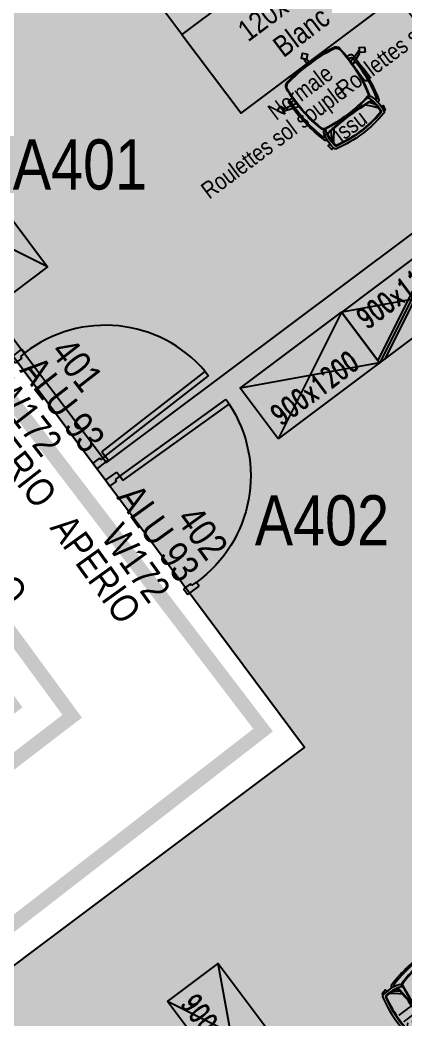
# Model space of a CAD drawing. Extents: x -27 to 25.3, y -8.5 to 57.5.
# Drawn here: x 5.1 to 7.84, y 0.22 to 7.32 of the extents above; entities that cross this region are included whole.
import ezdxf
from ezdxf.enums import TextEntityAlignment as Align

# ---------------------------------------------------------------- set-up
doc = ezdxf.new("R2010")
doc.units = 0
doc.header["$LTSCALE"] = 0.002
doc.linetypes.add('CACHE', pattern=[0.375, 0.25, -0.125])
doc.linetypes.add('HIDDEN', pattern=[9.525, 6.35, -3.175])
for name, color, linetype in [('A-Etiq_Mob', 7, 'Continuous'), ('A-Etiquettes', 7, 'Continuous'), ('A-mobilier', 252, 'Continuous'), ('A-MobilierAQ', 7, 'Continuous'), ('A-num pièce', 1, 'Continuous')]:
    doc.layers.add(name, color=color, linetype=linetype)
for name, color, linetype, true_color in [('A-MOQUETTE', 7, 'Continuous', 0xd6e1ff), ('A-projet', 7, 'Continuous', 0x5b6280), ('A-signalétique', 7, 'Continuous', 0x666666), ('A-vitré', 7, 'Continuous', 0x61becc), ('couleur siege', 1, 'Continuous', 0xff0000), ('Exit- 04-ZON-PLATEAU DE BUREAU', 7, 'Continuous', 0xffc20a)]:
    doc.layers.add(name, color=color, linetype=linetype, true_color=true_color)
doc.layers.add('A-portes', color=7, linetype='Continuous', lineweight=25)
doc.styles.add('ROMAND', font='romand__.ttf', dxfattribs={"width": 0.7})
doc.styles.get("Standard").update_dxf_attribs({"font": 'ARIALN.TTF'})

# ---------------------------------------------------------------- blocks, each defined once
blk = doc.blocks.new('chaise')
at = {"layer": 'A-mobilier', "ltscale": 0.1, "true_color": 0xc7c8ca}
h = blk.add_hatch(color=9, dxfattribs=at)
h.dxf.hatch_style = 1
h.paths.add_polyline_path([(0.2715, 0.4556, 0.30076), (0.2358, 0.4895, 0.043342), (0.0082, 0.5092, 0.043342), (-0.2194, 0.4895, 0.300759), (-0.2552, 0.4556, 0.09791), (-0.2229, 0.027, 0.292085), (-0.2069, 0.0126, 0.040929), (0.0082, -0.005, 0.040929), (0.2232, 0.0126, 0.292085), (0.2392, 0.027, 0.09791)])
h.paths.add_polyline_path([(0.159, -0.0239, 0.015765), (0.0082, -0.0177, 0.016739), (-0.152, -0.0246), (-0.1896, -0.0691), (-0.2181, -0.1033, 0.040824), (-0.2135, -0.1418, 0.054873), (0.0082, -0.1666, 0.054873), (0.2298, -0.1418, 0.02252), (0.2331, -0.1206), (0.2189, -0.1014)])
h.paths.add_polyline_path([(0.1912, -0.0264, 0.003373), (0.159, -0.0239), (0.2189, -0.1014), (0.2331, -0.1206, 0.02535), (0.2346, -0.0966)])
h.paths.add_polyline_path([(0.2255, -0.0296, 0.0036), (0.1912, -0.0264), (0.2346, -0.0966, 0.0714)])
h.paths.add_polyline_path([(-0.152, -0.0246, 0.003505), (-0.1854, -0.0274), (-0.196, -0.0428), (-0.2174, -0.0745, 0.030269), (-0.2181, -0.1033), (-0.1896, -0.0691)])
h.paths.add_polyline_path([(-0.1854, -0.0274, 0.002494), (-0.2092, -0.0296, 0.048116), (-0.2174, -0.0745), (-0.196, -0.0428)], flags=17)
at = {"layer": 'A-mobilier'}
for p, q in [((0.0216, 0.5582), (0.0229, 0.5092)), ((0.004, 0.5092), (0.0064, 0.5428)), ((-0.3737, 0.3493), (-0.3075, 0.3301)), ((-0.3078, 0.3082), (-0.3629, 0.3302)), ((-0.2919, 0.3255), (-0.2834, 0.3231)), ((-0.2624, 0.3653), (-0.2871, 0.3653)), ((-0.2629, 0.3453), (-0.2718, 0.3453)), ((0.2787, 0.3653), (0.3035, 0.3653)), ((0.2793, 0.3453), (0.2882, 0.3453)), ((0.2794, 0.3097), (0.3086, 0.3167)), ((0.324, 0.3205), (0.3784, 0.3337)), ((0.3978, 0.3247), (0.3241, 0.2982)), ((0.3093, 0.2929), (0.2787, 0.2819)), ((-0.2416, -0.0656), (-0.2409, -0.0656)), ((-0.1896, -0.0691), (-0.2193, -0.1048)), ((-0.2174, -0.0745), (-0.196, -0.0428)), ((0.258, -0.0656), (0.2572, -0.0656)), ((0.2331, -0.1206), (0.2189, -0.1014))]:
    blk.add_line(p, q, dxfattribs=at)
at = {"layer": 'A-mobilier', "linetype": 'HIDDEN'}
for p, q in [((-0.2834, 0.3231), (-0.2632, 0.3171)), ((-0.2627, 0.2897), (-0.2927, 0.3021)), ((-0.196, -0.0428), (-0.1854, -0.0274)), ((-0.152, -0.0246), (-0.1896, -0.0691)), ((0.2189, -0.1014), (0.159, -0.0239)), ((0.1912, -0.0264), (0.2346, -0.0966))]:
    blk.add_line(p, q, dxfattribs=at)
at = {"layer": 'A-mobilier'}
for points in [[(-0.0236, 0.5701), (0.0064, 0.5428), (0.034, 0.572), (0.003, 0.5998)], [(-0.3982, 0.3102), (-0.3631, 0.331), (-0.3829, 0.3656), (-0.418, 0.3448)], [(0.3951, 0.3712), (0.3784, 0.3337), (0.4152, 0.3167), (0.4319, 0.3542)]]:
    blk.add_lwpolyline(points, close=True, dxfattribs=at)
for points in [[(-0.2428, -0.1092), (-0.2592, -0.1129), (-0.2503, -0.1525), (-0.2373, -0.1499)], [(0.2547, -0.145), (0.2745, -0.1474), (0.2795, -0.1069), (0.2594, -0.1049)]]:
    blk.add_lwpolyline(points, dxfattribs=at)
for centre, radius, start, end in [((-0.2117, 0.4455), 0.0447, 99.9272, 166.88346), ((-0.203, 0.4342), 0.0495, 115.9014, 169.32984), ((-0.0186, -0.6869), 1.1836, 88.70463, 100.02355), ((0.0082, -0.8109), 1.3202, 89.99999, 99.92701), ((0.0082, -0.8109), 1.3202, 80.07299, 90.00001), ((0.0349, -0.6869), 1.1836, 79.97645, 91.29537), ((0.2281, 0.4455), 0.0447, 13.11654, 80.0728), ((0.2193, 0.4342), 0.0495, 10.67016, 64.0986), ((0.8449, 0.323), 1.1081, 173.12775, 195.49585), ((0.8449, 0.323), 1.1031, 173.73867, 195.3268), ((-0.8286, 0.323), 1.1031, 344.6732, 6.26133), ((-0.8286, 0.323), 1.1081, 344.50415, 6.87225), ((1.0389, 0.3041), 1.3467, 178.21972, 195.28216), ((-0.2871, 0.3453), 0.02, 90, 178.21972), ((0.8419, 0.2723), 1.135, 177.27806, 195.5028), ((-0.2718, 0.3253), 0.02, 90, 177.27806), ((-0.8256, 0.2723), 1.135, 344.4972, 2.72194), ((-1.0226, 0.3041), 1.3467, 344.71784, 1.78028), ((0.2882, 0.3253), 0.02, 2.72194, 90), ((0.3035, 0.3453), 0.02, 1.78028, 90), ((-0.2071, -0.0076), 0.02, 80.75547, 159.0187), ((0.0196, -0.0945), 0.2428, 156.87025, 192.22581), ((-0.2036, 0.0323), 0.02, 195.49585, 260.6251), ((-0.1997, 0.0368), 0.02, 195.3268, 260.76651), ((0.0082, 1.3151), 1.3202, 260.6251, 270.00001), ((-0.1856, -0.0076), 0.02, 114.77846, 159.0187), ((0.0082, 1.3151), 1.3152, 260.76651, 270.00001), ((0.0082, 1.3151), 1.3152, 269.99999, 279.23349), ((0.0082, 1.3151), 1.3202, 269.99999, 279.3749), ((0.2019, -0.0076), 0.02, 20.9813, 65.22154), ((0.216, 0.0368), 0.02, 279.23349, 344.6732), ((-0.0032, -0.0945), 0.2428, 347.77419, 23.12975), ((0.2235, -0.0076), 0.02, 20.9813, 99.24453), ((0.22, 0.0323), 0.02, 279.3749, 344.50415), ((-0.2409, -0.0456), 0.02, 195.28216, 270), ((-0.2325, -0.0257), 0.02, 195.5028, 252.72935), ((0.0196, -0.0945), 0.2628, 159.0187, 193.9621), ((0.0196, -0.0945), 0.2378, 164.15559, 191.46034), ((0.0306, -2.412), 2.3994, 90.53628, 95.82876), ((0.0306, -2.412), 2.3944, 90.5374, 95.7482), ((-0.0143, -2.412), 2.3994, 84.17124, 89.46372), ((-0.0143, -2.412), 2.3944, 84.2518, 89.4626), ((-0.0032, -0.0945), 0.2378, 348.53966, 15.84441), ((-0.0032, -0.0945), 0.2628, 346.0379, 20.9813), ((0.2489, -0.0257), 0.02, 287.27065, 344.4972), ((0.2572, -0.0456), 0.02, 270, 344.71784), ((0.01, 0.8526), 1.0242, 257.15462, 269.89843), ((0.01, 0.8526), 1.0192, 257.33463, 269.89793), ((0.0064, 0.8526), 1.0192, 270.10207, 282.66537), ((0.0064, 0.8526), 1.0242, 270.10157, 282.84538), ((-0.2198, -0.1455), 0.02, 218.58905, 257.03355), ((0.01, 0.8526), 1.0442, 257.03355, 269.90038), ((0.0064, 0.8526), 1.0442, 270.09962, 282.96645), ((0.2362, -0.1455), 0.02, 282.96645, 321.41095)]:
    blk.add_arc(centre, radius, start, end, dxfattribs=at)
blk = doc.blocks.new('SiègeT1')
at = {"layer": 'couleur siege', "true_color": 0x8a6689}
for points in [[(-0.1936, 0.2235), (-0.0769, 0.2096), (0.0385, 0.2124), (0.1553, 0.2166), (0.1984, 0.2222), (0.2025, 0.2444), (0.2039, 0.282), (0.2012, 0.321), (0.1233, 0.3376), (0.0385, 0.3432), (-0.0227, 0.3446), (-0.0977, 0.3376), (-0.1492, 0.3307), (-0.1964, 0.3223), (-0.202, 0.3001), (-0.2006, 0.2653)], [(-0.2076, -0.2358), (-0.225, -0.2195), (-0.2335, -0.1968), (-0.2363, -0.14), (-0.2381, -0.076), (-0.2337, -0.0116), (-0.2278, 0.0448), (-0.218, 0.1023), (-0.2107, 0.1321), (-0.2013, 0.169), (-0.1966, 0.1769), (-0.184, 0.18), (-0.1205, 0.1883), (-0.0494, 0.1934), (0.0091, 0.1953), (0.0767, 0.1926), (0.1322, 0.1879), (0.1685, 0.1829), (0.1909, 0.1794), (0.1994, 0.1771), (0.2037, 0.1728), (0.2071, 0.1636), (0.2187, 0.1148), (0.2315, 0.0452), (0.2373, -0.0047), (0.2408, -0.0627), (0.2412, -0.1049), (0.2396, -0.159), (0.2364, -0.1973), (0.2345, -0.2097), (0.2289, -0.2196), (0.2221, -0.2289), (0.2135, -0.2344), (0.2067, -0.2363), (0.1752, -0.2419), (0.1139, -0.248), (0.0509, -0.2511), (-0.0505, -0.2518), (-0.1259, -0.2474), (-0.1911, -0.2375)]]:
    blk.add_hatch(color=8, dxfattribs=at).paths.add_polyline_path(points)
at = {"extrusion": (0, 0, -1), "xscale": 0.8999999999999986, "yscale": 0.8999999999999986, "zscale": -0.9, "rotation": 180}
blk.add_blockref('chaise', (0.0055, 0.195), dxfattribs=at)
at = {"layer": 'A-Etiq_Mob', "style": 'ROMAND', "width": 0.7}
for tag, p in [('FINITION', (-0.0791, 0.1775)), ('PIETEMENT', (-0.0914, -0.031)), ('ASSISE', (-0.0883, -0.2242)), ('COULEUR', (-0.1036, -0.4236))]:
    blk.add_attdef(tag, p, '', height=0.15, dxfattribs=at)
blk = doc.blocks.new('Poste127')
at = {"transparency": 33554582}
h = blk.add_hatch(color=256, dxfattribs=at)
h.dxf.hatch_style = 1
h.set_gradient(color1=(199, 200, 202), color2=(255, 246, 230), tint=1, name='CURVED')
h.paths.add_polyline_path([(0, 0.7), (0, 0), (1.2, 0), (1.2, 0.7)])
blk.add_lwpolyline([(0, 0.7), (0, 0), (1.2, 0), (1.2, 0.7)], close=True)
at = {"layer": 'A-Etiq_Mob'}
for tag, p in [('FINITION', (0.2839, 0.4213)), ('DIM', (0.2839, 0.1804))]:
    blk.add_attdef(tag, p, '', height=0.15, dxfattribs=at)
blk = doc.blocks.new('armoire90')
blk.add_lwpolyline([(0, 0.45), (0, 0), (0.9, 0), (0.9, 0.45)], close=True)
for points in [[(0.9, 0), (0, 0.45)], [(0.9, 0.45), (0, 0)]]:
    blk.add_lwpolyline(points)
at = {"layer": 'A-Etiq_Mob', "style": 'ROMAND', "width": 0.7}
for tag, p in [('DIMENSION', (0.0684, 0.2418)), ('FINITION', (0.0684, 0.0013)), ('PORTES', (0.0684, -0.2391))]:
    blk.add_attdef(tag, p, '', height=0.15, dxfattribs=at)
blk = doc.blocks.new('armoire90Réhausse')
at = {"true_color": 0xfdedc9}
h = blk.add_hatch(color=254, dxfattribs=at)
h.dxf.hatch_style = 1
h.paths.add_polyline_path([(0, 0.45), (0, 0), (0.9, 0), (0.9, 0.45)])
blk.add_lwpolyline([(0, 0.45), (0, 0), (0.9, 0), (0.9, 0.45)], close=True)
for points in [[(0.9, 0), (0, 0.45)], [(0.9, 0.45), (0, 0)], [(0.8553, 0.45), (0, 0.0224)], [(0.9, 0.4276), (0.0447, 0)]]:
    blk.add_lwpolyline(points)
at = {"layer": 'A-Etiq_Mob', "style": 'ROMAND', "width": 0.7}
for tag, p in [('DIMENSION', (0.0684, 0.2418)), ('FINITION', (0.0684, 0.0013)), ('PORTES', (0.0684, -0.2391))]:
    blk.add_attdef(tag, p, '', height=0.15, dxfattribs=at)
blk = doc.blocks.new('P_93100')
for p, q in [((0.425, 0.93), (0.465, 0.93)), ((0.425, 0), (0.425, 0.93)), ((0.465, 0), (0.465, 0.93)), ((-0.5, -0.1), (-0.5, 0)), ((-0.5, 0), (-0.465, 0)), ((-0.465, 0), (-0.465, -0.04)), ((0.425, 0), (0.465, 0)), ((0.465, 0), (0.465, -0.04)), ((0.5, 0), (0.465, 0)), ((0.5, -0.1), (0.5, 0)), ((-0.465, -0.04), (-0.45, -0.04)), ((-0.45, -0.04), (-0.45, -0.1)), ((0.465, -0.04), (0.45, -0.04)), ((0.45, -0.04), (0.45, -0.1)), ((-0.45, -0.1), (-0.5, -0.1)), ((0.45, -0.1), (0.5, -0.1))]:
    blk.add_line(p, q)
blk.add_arc((0.465, 0), 0.9309, 92.46282, 180)

msp = doc.modelspace()

# ---------------------------------------------------------------- hatches: boundary and pattern name
at = {"layer": 'Exit- 04-ZON-PLATEAU DE BUREAU', "transparency": 33554572}
h = msp.add_hatch(color=256, dxfattribs=at)
h.dxf.hatch_style = 1
edge = h.paths.add_edge_path()
edge.add_line((1.0686, 10.8079), (2.5048, 10.4218))
edge.add_line((2.5048, 10.4218), (3.8682, 11.4783))
edge.add_line((3.8682, 11.4783), (3.7879, 11.6116))
edge.add_line((3.7879, 11.6116), (5.1214, 12.6451))
edge.add_line((5.1214, 12.6451), (5.2305, 12.534))
edge.add_line((5.2305, 12.534), (6.2322, 13.3103))
edge.add_line((6.2322, 13.3103), (14.1447, 2.7478))
edge.add_line((14.1447, 2.7478), (13.3807, 2.174))
edge.add_line((13.3807, 2.174), (13.4794, 2.0317))
edge.add_line((13.4794, 2.0317), (12.5951, 1.3676))
edge.add_line((12.5951, 1.3676), (12.486, 1.5021))
edge.add_line((12.486, 1.5021), (11.2585, 0.5803))
edge.add_line((11.2585, 0.5803), (11.3573, 0.438))
edge.add_line((11.3573, 0.438), (10.473, -0.2261))
edge.add_line((10.473, -0.2261), (10.3639, -0.0916))
edge.add_line((10.3639, -0.0916), (9.22, -0.9506))
edge.add_line((9.22, -0.9506), (9.3188, -1.0929))
edge.add_line((9.3188, -1.0929), (8.4345, -1.757))
edge.add_line((8.4345, -1.757), (8.3254, -1.6225))
edge.add_line((8.3254, -1.6225), (7.2412, -2.4367))
edge.add_line((7.2412, -2.4367), (7.34, -2.5789))
edge.add_line((7.34, -2.5789), (6.4557, -3.243))
edge.add_line((6.4557, -3.243), (6.3466, -3.1086))
edge.add_line((6.3466, -3.1086), (5.2956, -3.8978))
edge.add_line((5.2956, -3.8978), (5.3944, -4.0401))
edge.add_line((5.3944, -4.0401), (4.5101, -4.7042))
edge.add_line((4.5101, -4.7042), (4.401, -4.5697))
edge.add_line((4.401, -4.5697), (4.3154, -4.6344))
edge.add_line((4.3154, -4.6344), (1.4675, -0.8681))
edge.add_line((1.4675, -0.8681), (3.0864, -0.8681))
edge.add_line((3.0864, -0.8681), (7.1164, 2.1515))
edge.add_line((7.1164, 2.1515), (2.3656, 8.4919))
edge.add_line((2.3656, 8.4919), (1.0646, 8.4919))
edge.add_line((1.0646, 8.4919), (1.0646, 10.8115))
h = msp.add_hatch(color=256, dxfattribs=at)
h.dxf.hatch_style = 1
edge = h.paths.add_edge_path()
edge.add_line((1.0686, 10.8079), (2.5048, 10.4218))
edge.add_line((2.5048, 10.4218), (3.8682, 11.4783))
edge.add_line((3.8682, 11.4783), (3.7879, 11.6116))
edge.add_line((3.7879, 11.6116), (5.1214, 12.6451))
edge.add_line((5.1214, 12.6451), (5.2305, 12.534))
edge.add_line((5.2305, 12.534), (6.2322, 13.3103))
edge.add_line((6.2322, 13.3103), (14.1447, 2.7478))
edge.add_line((14.1447, 2.7478), (13.3807, 2.174))
edge.add_line((13.3807, 2.174), (13.4794, 2.0317))
edge.add_line((13.4794, 2.0317), (12.5951, 1.3676))
edge.add_line((12.5951, 1.3676), (12.486, 1.5021))
edge.add_line((12.486, 1.5021), (11.2585, 0.5803))
edge.add_line((11.2585, 0.5803), (11.3573, 0.438))
edge.add_line((11.3573, 0.438), (10.473, -0.2261))
edge.add_line((10.473, -0.2261), (10.3639, -0.0916))
edge.add_line((10.3639, -0.0916), (9.22, -0.9506))
edge.add_line((9.22, -0.9506), (9.3188, -1.0929))
edge.add_line((9.3188, -1.0929), (8.4345, -1.757))
edge.add_line((8.4345, -1.757), (8.3254, -1.6225))
edge.add_line((8.3254, -1.6225), (7.2412, -2.4367))
edge.add_line((7.2412, -2.4367), (7.34, -2.5789))
edge.add_line((7.34, -2.5789), (6.4557, -3.243))
edge.add_line((6.4557, -3.243), (6.3466, -3.1086))
edge.add_line((6.3466, -3.1086), (5.2956, -3.8978))
edge.add_line((5.2956, -3.8978), (5.3944, -4.0401))
edge.add_line((5.3944, -4.0401), (4.5101, -4.7042))
edge.add_line((4.5101, -4.7042), (4.401, -4.5697))
edge.add_line((4.401, -4.5697), (4.3154, -4.6344))
edge.add_line((4.3154, -4.6344), (1.4675, -0.8681))
edge.add_line((1.4675, -0.8681), (3.0864, -0.8681))
edge.add_line((3.0864, -0.8681), (7.1164, 2.1515))
edge.add_line((7.1164, 2.1515), (2.3656, 8.4919))
edge.add_line((2.3656, 8.4919), (1.0646, 8.4919))
edge.add_line((1.0646, 8.4919), (1.0646, 10.8115))

# ---------------------------------------------------------------- linework, layer by layer
at = {"layer": 'A-MOQUETTE', "ltscale": 0.01}
msp.add_lwpolyline([(6.2333, 13.3111), (2.4949, 10.4659), (2.4808, 10.4137), (2.4877, 8.4616), (5.7086, 4.1769), (10.4275, 7.712)], close=True, dxfattribs=at)
at = {"layer": 'A-projet', "const_width": 0.1}
msp.add_lwpolyline([(7.772, -2.0797), (5.5196, 0.9536)], dxfattribs=at)
at = {"layer": 'A-signalétique', "color": 1, "linetype": 'CACHE', "ltscale": 2000, "true_color": 0xff0000, "const_width": 0.1}
msp.add_lwpolyline([(2.1933, 8.3448), (6.8221, 2.276), (3.0654, -0.636), (-10.9458, -0.636)], dxfattribs=at)
at = {"layer": 'A-signalétique', "color": 93, "linetype": 'CACHE', "ltscale": 2000, "true_color": 0x6dd544, "const_width": 0.1}
msp.add_lwpolyline([(1.0139, 0.3093), (2.7744, 0.3093), (5.4661, 2.3743), (4.9859, 3.0287)], dxfattribs=at)
at = {"layer": 'A-vitré', "const_width": 0.1}
for points in [[(5.078, 4.9565), (2.4045, 8.515)], [(5.6668, 4.0891), (10.4607, 7.6803)], [(7.2119, 2.1035), (6.3317, 3.2787)], [(0.9492, 0.6314), (2.6277, 0.6348), (5.0435, 2.4482), (4.7384, 2.8712)], [(7.2178, 2.1687), (4.3715, 0.0339)]]:
    msp.add_lwpolyline(points, dxfattribs=at)
at = {"layer": 'Defpoints', "color": 63, "true_color": 0xa6c487}
msp.add_lwpolyline([(1.0137, 10.8226), (-0.5703, 13.0983), (-1.5973, 13.0738), (-1.5973, 8.4771), (-11.1473, 8.4938), (-11.1528, -0.8496), (3.1201, -0.845), (7.1169, 2.1519), (2.398, 8.488), (2.398, 8.488), (2.434, 10.4408)], close=True, dxfattribs=at)
at = {"layer": 'Defpoints', "ltscale": 0.01}
msp.add_lwpolyline([(-1.5973, 13.0738), (-1.5973, 8.4771), (-11.1473, 8.4771), (-11.1513, -0.8938), (3.1201, -0.845), (7.1169, 2.1519), (2.398, 8.488), (2.4078, 10.4478), (1.0137, 10.8226), (-0.5734, 13.0749), (-1.5973, 13.0738)], dxfattribs=at)

# ---------------------------------------------------------------- block references
at = {"layer": 'A-mobilier', "ltscale": 0.1}
ref = msp.add_blockref('Poste127', (7.2045, 7.9387), dxfattribs=dict(at, xscale=-1, rotation=36.9064557685217))
ref.add_attrib('STRATIFIE', 'Blanc', (6.372, 7.8404), dxfattribs={"layer": 'A-Etiq_Mob', "ltscale": 0.1, "height": 0.15, "rotation": 36.90646})
ref.add_attrib('DIM', '120x70', (6.4105, 7.568), dxfattribs={"layer": 'A-Etiq_Mob', "ltscale": 0.1, "height": 0.15, "rotation": 36.90646})
at = {"layer": 'A-mobilier'}
ref = msp.add_blockref('SiègeT1', (8.2657, 7.528), dxfattribs=dict(at, rotation=216.9064557685216))
ref.add_attrib('FINITION', 'Tissu', dxfattribs={"layer": 'A-Etiq_Mob', "height": 0.12, "rotation": 36.90646}).set_placement((8.2915, 7.0895), align=Align.BOTTOM_LEFT)
ref.add_attrib('ASSISE', 'Normale', dxfattribs={"layer": 'A-Etiq_Mob', "height": 0.12, "rotation": 36.90646}).set_placement((7.8962, 7.2951), align=Align.BOTTOM_LEFT)
ref.add_attrib('PIETEMENT', 'Roulettes sol souple', dxfattribs={"layer": 'A-Etiq_Mob', "height": 0.12, "rotation": 36.90646}).set_placement((7.4209, 6.7357), align=Align.BOTTOM_LEFT)
at = {"layer": 'A-mobilier', "ltscale": 0.1}
ref = msp.add_blockref('Poste127', (7.2045, 7.9387), dxfattribs=dict(at, rotation=216.9064557685216))
ref.add_attrib('STRATIFIE', 'Blanc', (6.9666, 7.0486), dxfattribs={"layer": 'A-Etiq_Mob', "ltscale": 0.1, "height": 0.15, "rotation": 36.90646})
ref.add_attrib('DIM', '120x70', (6.716, 7.1611), dxfattribs={"layer": 'A-Etiq_Mob', "ltscale": 0.1, "height": 0.15, "rotation": 36.90646})
at = {"layer": 'A-mobilier'}
ref = msp.add_blockref('SiègeT1', (7.3062, 6.8074), dxfattribs=dict(at, rotation=216.9064557685216))
ref.add_attrib('FINITION', 'Tissu', dxfattribs={"layer": 'A-Etiq_Mob', "height": 0.12, "rotation": 36.90646}).set_placement((7.3319, 6.3689), align=Align.BOTTOM_LEFT)
ref.add_attrib('ASSISE', 'Normale', dxfattribs={"layer": 'A-Etiq_Mob', "height": 0.12, "rotation": 36.90646}).set_placement((6.9367, 6.5745), align=Align.BOTTOM_LEFT)
ref.add_attrib('PIETEMENT', 'Roulettes sol souple', dxfattribs={"layer": 'A-Etiq_Mob', "height": 0.12, "rotation": 36.90646}).set_placement((6.4614, 6.0151), align=Align.BOTTOM_LEFT)
ref = msp.add_blockref('SiègeT1', (8.0713, 0.4188), dxfattribs=dict(at, xscale=-1, rotation=127.0940674007332))
ref.add_attrib('FINITION', 'Tissu', dxfattribs={"layer": 'A-Etiq_Mob', "height": 0.12, "rotation": 307.09407}).set_placement((7.7316, 0.2611), align=Align.BOTTOM_LEFT)
ref.add_attrib('ASSISE', 'Normale', dxfattribs={"layer": 'A-Etiq_Mob', "height": 0.12, "rotation": 307.09407}).set_placement((8.0465, 0.5107), align=Align.BOTTOM_LEFT)
ref.add_attrib('PIETEMENT', 'Roulettes sol souple', dxfattribs={"layer": 'A-Etiq_Mob', "height": 0.12, "rotation": 307.09407}).set_placement((7.9155, 0.4155), align=Align.BOTTOM_LEFT)
at = {"layer": 'A-MobilierAQ', "ltscale": 0.1}
ref = msp.add_blockref('armoire90', (4.7513, 6.2864), dxfattribs=dict(at, xscale=-1, rotation=126.8971807486027))
ref.add_attrib('DIMENSION', '900x1200', (4.479, 5.9965), dxfattribs={"layer": 'A-Etiq_Mob', "ltscale": 0.1, "height": 0.15, "rotation": 306.89718, "style": 'ROMAND', "width": 0.7})
at = {"layer": 'A-MobilierAQ', "ltscale": 0.1, "rotation": 36.89718074860271}
msp.add_blockref('armoire90Réhausse', (7.6504, 4.8842), dxfattribs=at).add_auto_attribs({'DIMENSION': '900x1100'})
at = {"layer": 'A-MobilierAQ', "ltscale": 0.1}
ref = msp.add_blockref('armoire90', (6.6595, 4.705), dxfattribs=dict(at, xscale=-1, rotation=216.8971807486027))
ref.add_attrib('DIMENSION', '900x1200', (6.9494, 4.4327), dxfattribs={"layer": 'A-Etiq_Mob', "ltscale": 0.1, "height": 0.15, "rotation": 36.89718, "style": 'ROMAND', "width": 0.7})
ref = msp.add_blockref('armoire90', (6.502, 0.6188), dxfattribs=dict(at, xscale=-1, rotation=126.8971807486027))
ref.add_attrib('DIMENSION', '900x1200', (6.2297, 0.3289), dxfattribs={"layer": 'A-Etiq_Mob', "ltscale": 0.1, "height": 0.15, "rotation": 306.89718, "style": 'ROMAND', "width": 0.7})
at = {"layer": 'A-portes', "ltscale": 0.01}
ref = msp.add_blockref('P_93100', (5.4156, 4.5883), dxfattribs=dict(at, rotation=307.8903316354015))
ref.add_attrib('N°', '401', (5.3057, 4.9616), dxfattribs={"layer": '0', "ltscale": 6, "height": 0.19924, "rotation": 307.89033})
ref.add_attrib('NATURE/DIM', 'ALU 93', (5.0868, 4.831), dxfattribs={"layer": 'A-Etiquettes', "ltscale": 6, "height": 0.19924, "rotation": 307.89033})
ref.add_attrib('FINITION', 'W172', (4.8851, 4.674), dxfattribs={"layer": 'A-Etiquettes', "ltscale": 6, "height": 0.19924, "rotation": 307.89033})
ref.add_attrib('FERMETURE', 'APERIO', (4.6833, 4.517), dxfattribs={"layer": 'A-Etiquettes', "ltscale": 6, "height": 0.19924, "rotation": 307.89033})
ref = msp.add_blockref('P_93100', (6.0752, 3.7036), dxfattribs=dict(at, xscale=-1, rotation=305.7849104470912))
ref.add_attrib('N°', '402', (6.1998, 3.7745), dxfattribs={"layer": '0', "ltscale": 6, "height": 0.19924, "rotation": 305.78491})
ref.add_attrib('NATURE/DIM', 'ALU 93', (5.7772, 3.9284), dxfattribs={"layer": 'A-Etiquettes', "ltscale": 6, "height": 0.19924, "rotation": 305.78491})
ref.add_attrib('FINITION', 'W172', (5.665, 3.6468), dxfattribs={"layer": 'A-Etiquettes', "ltscale": 6, "height": 0.19924, "rotation": 305.78491})
ref.add_attrib('FERMETURE', 'APERIO', (5.3026, 3.7124), dxfattribs={"layer": 'A-Etiquettes', "ltscale": 6, "height": 0.19924, "rotation": 305.78491})
ref = msp.add_blockref('P_93100', (4.4196, 3.2208), dxfattribs=dict(at, rotation=125.7849104470914))
ref.add_attrib('N°', 'S41', (4.1513, 3.0084), dxfattribs={"layer": '0', "ltscale": 6, "height": 0.19924, "rotation": 305.78491})
ref.add_attrib('NATURE/DIM', 'ALU 93', (4.1411, 3.4596), dxfattribs={"layer": 'A-Etiquettes', "ltscale": 6, "height": 0.19924, "rotation": 305.78491})
ref.add_attrib('FINITION', 'B136', (4.441, 3.4751), dxfattribs={"layer": 'A-Etiquettes', "ltscale": 6, "height": 0.19924, "rotation": 305.78491})
ref.add_attrib('FERMETURE', 'APERIO', (4.4938, 3.84), dxfattribs={"layer": 'A-Etiquettes', "ltscale": 6, "height": 0.19924, "rotation": 305.78491})

# ---------------------------------------------------------------- texts
at = {"layer": 'A-num pièce', "ltscale": 0.1, "char_height": 0.3565, "attachment_point": 1}
for s, insert in [('A401', (5.044, 6.4728)), ('A402', (6.7632, 3.9445))]:
    msp.add_mtext_dynamic_manual_height_columns(s, width=1.298453, gutter_width=12.5, heights=[0], dxfattribs=dict(at, insert=insert))

doc.saveas('drawing.dxf')
